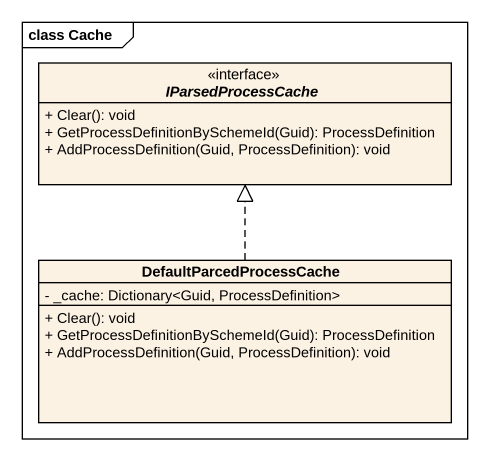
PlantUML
@startuml
mainframe class Cache
hide circle
hide empty members
skinparam classAttributeIconSize 0
interface IParsedProcessCache <<interface>> {
  + Clear(): void
  + GetProcessDefinitionBySchemeId(Guid): ProcessDefinition
  + AddProcessDefinition(Guid, ProcessDefinition): void
}
class DefaultParcedProcessCache {
  - _cache: Dictionary<Guid, ProcessDefinition>
  + Clear(): void
  + GetProcessDefinitionBySchemeId(Guid): ProcessDefinition
  + AddProcessDefinition(Guid, ProcessDefinition): void
}
DefaultParcedProcessCache .up.|> IParsedProcessCache
@enduml
